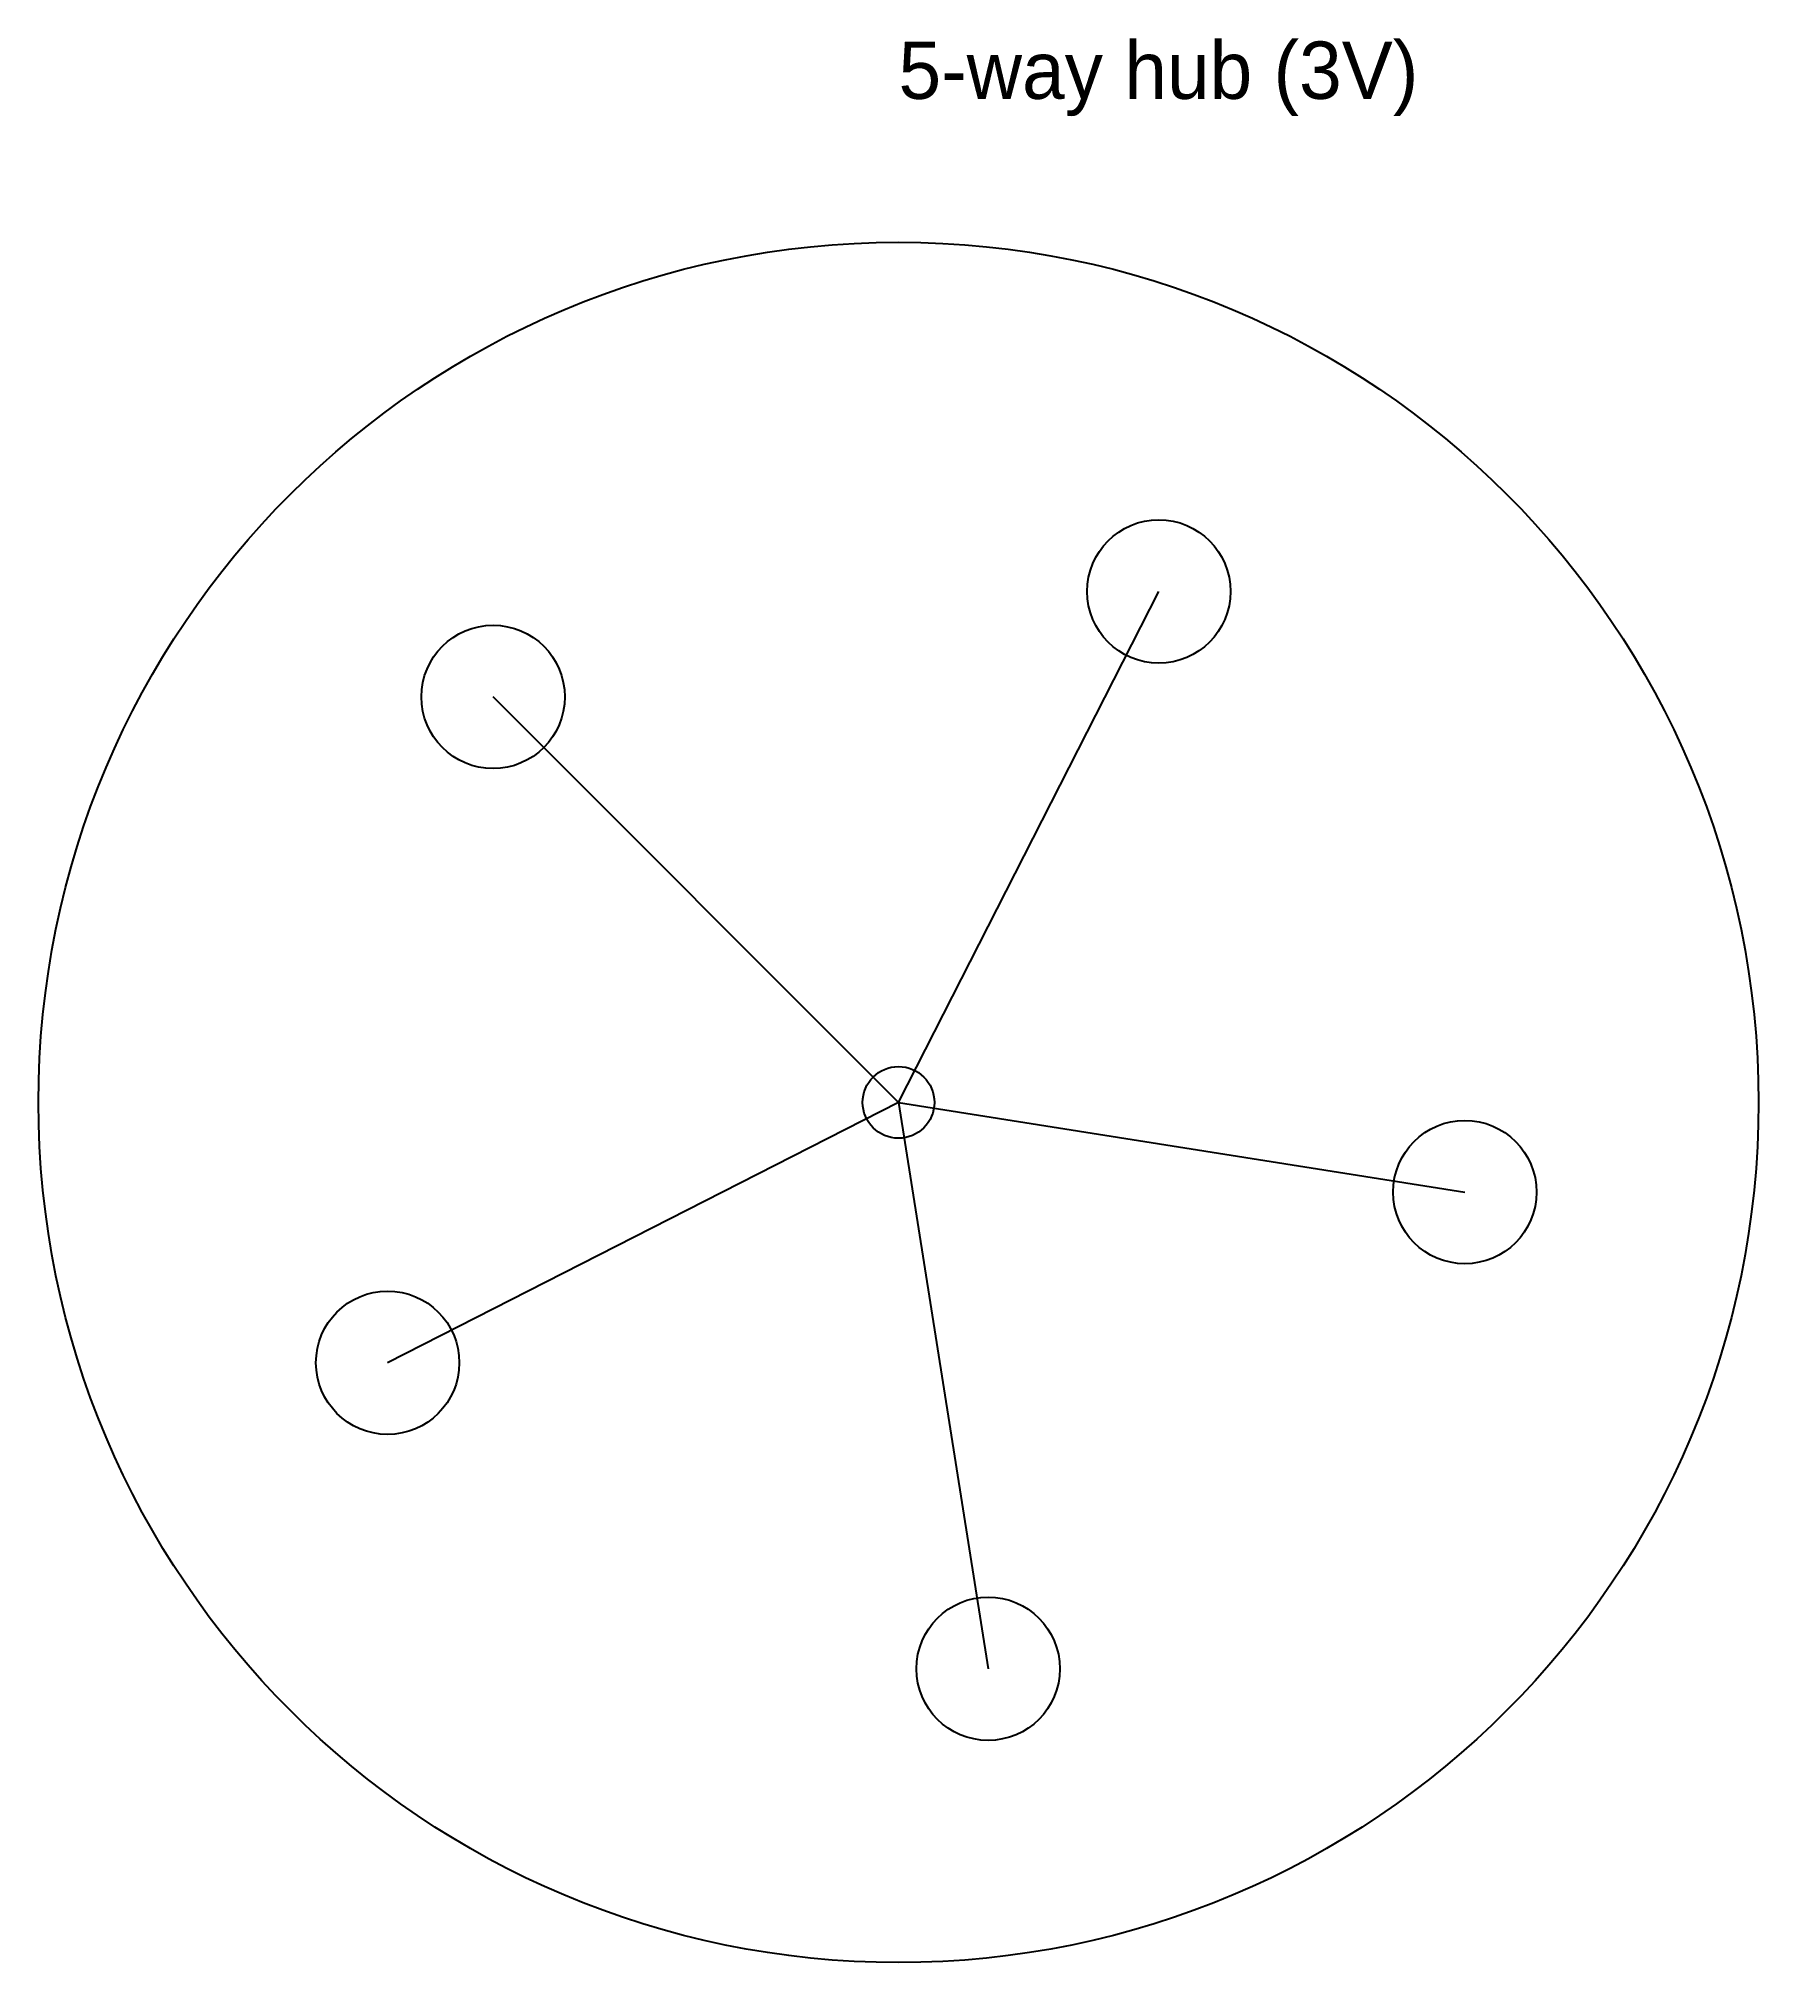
# Model space of a CAD drawing. Header units: metres. Extents: x -3 to 3, y -3 to 3.71.
import ezdxf

# ---------------------------------------------------------------- set-up
doc = ezdxf.new("R2010")
doc.units = ezdxf.units.M

msp = doc.modelspace()

# ---------------------------------------------------------------- linework, layer by layer
for q in [(0.908, 1.782), (-1.4142, 1.4142), (-1.782, -0.908), (0.3129, -1.9754), (1.9754, -0.3129)]:
    msp.add_line((0, 0), q)
for centre, radius in [((0, 0), 3), ((0.908, 1.782), 0.25), ((-1.4142, 1.4142), 0.25), ((0, 0), 0.125), ((1.9754, -0.3129), 0.25), ((-1.782, -0.908), 0.25), ((0.3129, -1.9754), 0.25)]:
    msp.add_circle(centre, radius)

# ---------------------------------------------------------------- texts
msp.add_text('5-way hub (3V)', height=0.2).set_placement((0, 3.5))

doc.saveas('drawing.dxf')
